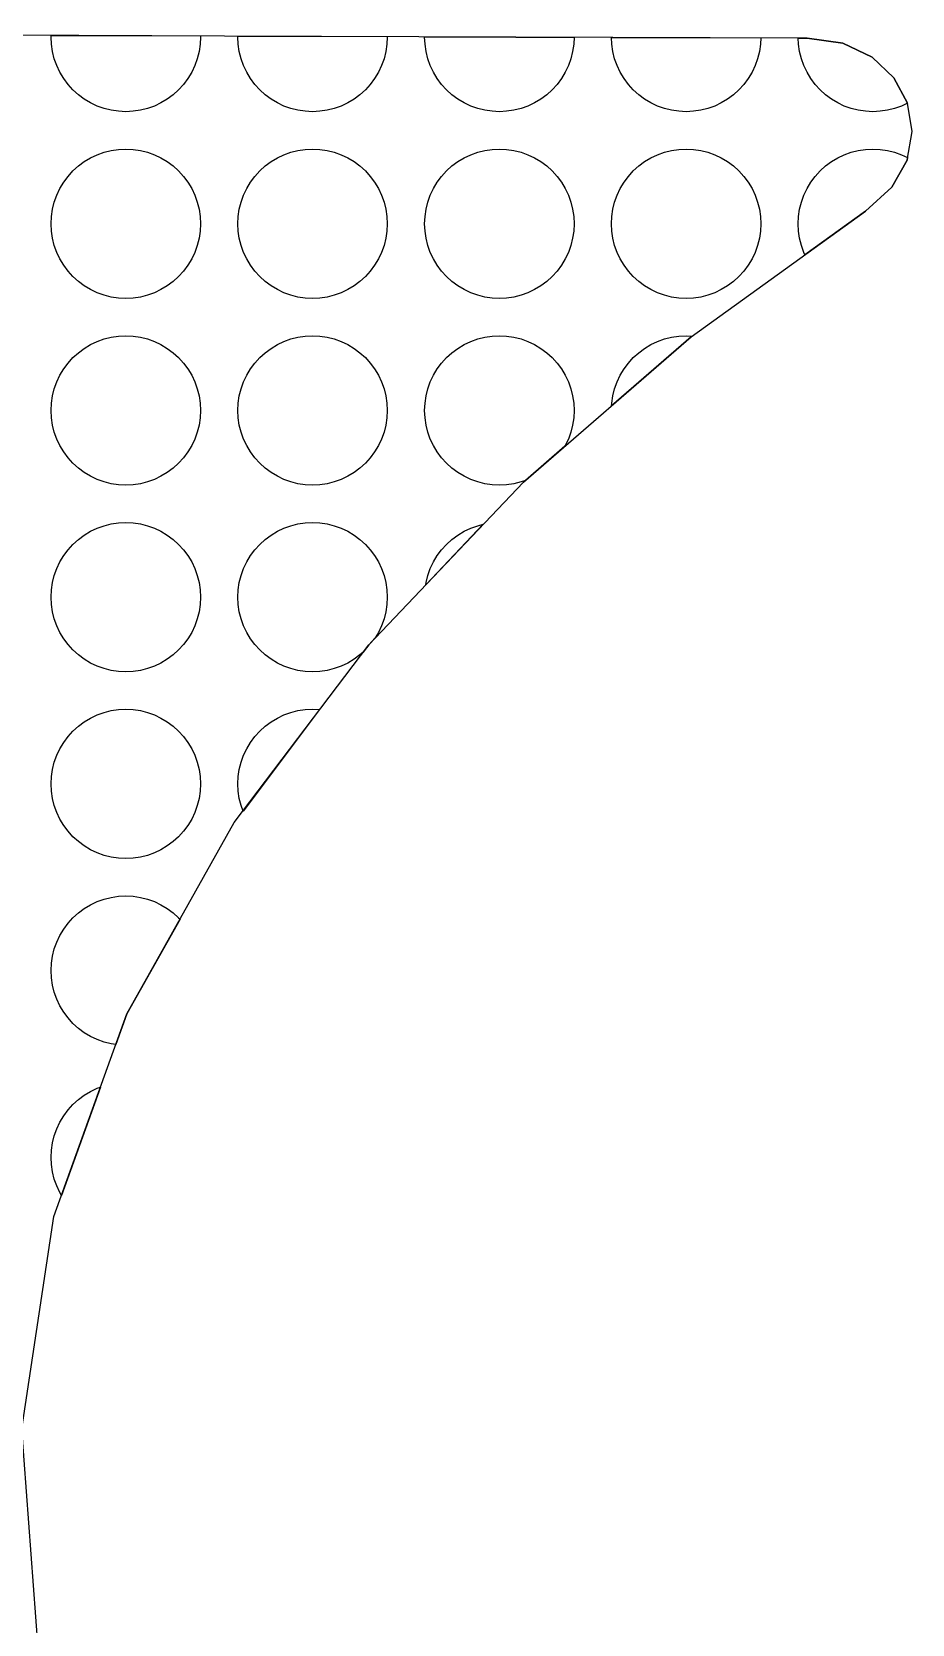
# Model space of a CAD drawing. Header units: millimetres. Extents: x 63 to 185, y -163 to -75.
# Drawn here: x 159.91 to 171.69, y -96.61 to -75.29 of the extents above; entities that cross this region are included whole.
import ezdxf

# ---------------------------------------------------------------- set-up
doc = ezdxf.new("R2010")
doc.units = ezdxf.units.MM
doc.layers.add('background', color=7, linetype='Continuous')
doc.layers.add('outline_2', color=3, linetype='Continuous')

msp = doc.modelspace()

# ---------------------------------------------------------------- linework, layer by layer
at = {"layer": 'background'}
for points in [[(162.165, -75.341), (162.166, -75.355), (162.161, -75.453), (162.147, -75.55), (162.123, -75.645), (162.09, -75.738), (162.048, -75.826), (161.997, -75.911), (161.939, -75.989), (161.873, -76.062), (161.8, -76.128), (161.722, -76.186), (161.637, -76.237), (161.549, -76.279), (161.456, -76.312), (161.361, -76.336), (161.264, -76.35), (161.166, -76.355), (161.068, -76.35), (160.971, -76.336), (160.876, -76.312), (160.783, -76.279), (160.695, -76.237), (160.61, -76.186), (160.532, -76.128), (160.459, -76.062), (160.393, -75.989), (160.335, -75.911), (160.284, -75.826), (160.242, -75.738), (160.209, -75.645), (160.185, -75.55), (160.171, -75.453), (160.166, -75.355), (160.167, -75.333)], [(164.666, -75.35), (164.666, -75.355), (164.661, -75.453), (164.647, -75.55), (164.623, -75.645), (164.59, -75.738), (164.548, -75.826), (164.497, -75.911), (164.439, -75.989), (164.373, -76.062), (164.3, -76.128), (164.222, -76.186), (164.137, -76.237), (164.049, -76.279), (163.956, -76.312), (163.861, -76.336), (163.764, -76.35), (163.666, -76.355), (163.568, -76.35), (163.471, -76.336), (163.376, -76.312), (163.283, -76.279), (163.195, -76.237), (163.11, -76.186), (163.032, -76.128), (162.959, -76.062), (162.893, -75.989), (162.835, -75.911), (162.784, -75.826), (162.742, -75.738), (162.709, -75.645), (162.685, -75.55), (162.671, -75.453), (162.666, -75.355), (162.667, -75.342)], [(166.387, -75.356), (167.166, -75.359), (167.161, -75.453), (167.147, -75.55), (167.123, -75.645), (167.09, -75.738), (167.048, -75.826), (166.997, -75.911), (166.939, -75.989), (166.873, -76.062), (166.8, -76.128), (166.722, -76.186), (166.637, -76.237), (166.549, -76.279), (166.456, -76.312), (166.361, -76.336), (166.264, -76.35), (166.166, -76.355), (166.068, -76.35), (165.971, -76.336), (165.876, -76.312), (165.783, -76.279), (165.695, -76.237), (165.61, -76.186), (165.532, -76.128), (165.459, -76.062), (165.393, -75.989), (165.335, -75.911), (165.284, -75.826), (165.242, -75.738), (165.209, -75.645), (165.185, -75.55), (165.171, -75.453), (165.166, -75.355), (165.166, -75.351)], [(169.665, -75.368), (169.661, -75.453), (169.647, -75.55), (169.623, -75.645), (169.59, -75.738), (169.548, -75.826), (169.497, -75.911), (169.439, -75.989), (169.373, -76.062), (169.3, -76.128), (169.222, -76.186), (169.137, -76.237), (169.049, -76.279), (168.956, -76.312), (168.861, -76.336), (168.764, -76.35), (168.666, -76.355), (168.568, -76.35), (168.471, -76.336), (168.376, -76.312), (168.283, -76.279), (168.195, -76.237), (168.11, -76.186), (168.032, -76.128), (167.959, -76.062), (167.893, -75.989), (167.835, -75.911), (167.784, -75.826), (167.742, -75.738), (167.709, -75.645), (167.685, -75.55), (167.671, -75.453), (167.666, -75.36)], [(170.286, -75.37), (170.764, -75.439), (171.154, -75.626), (171.445, -75.903), (171.627, -76.242), (171.549, -76.279), (171.456, -76.312), (171.361, -76.336), (171.264, -76.35), (171.166, -76.355), (171.068, -76.35), (170.971, -76.336), (170.876, -76.312), (170.783, -76.279), (170.695, -76.237), (170.61, -76.186), (170.532, -76.128), (170.459, -76.062), (170.393, -75.989), (170.335, -75.911), (170.284, -75.826), (170.242, -75.738), (170.209, -75.645), (170.185, -75.55), (170.171, -75.453), (170.167, -75.369)], [(162.166, -77.855), (162.161, -77.953), (162.147, -78.05), (162.123, -78.145), (162.09, -78.238), (162.048, -78.326), (161.997, -78.411), (161.939, -78.489), (161.873, -78.562), (161.8, -78.628), (161.722, -78.686), (161.637, -78.737), (161.549, -78.779), (161.456, -78.812), (161.361, -78.836), (161.264, -78.85), (161.166, -78.855), (161.068, -78.85), (160.971, -78.836), (160.876, -78.812), (160.783, -78.779), (160.695, -78.737), (160.61, -78.686), (160.532, -78.628), (160.459, -78.562), (160.393, -78.489), (160.335, -78.411), (160.284, -78.326), (160.242, -78.238), (160.209, -78.145), (160.185, -78.05), (160.171, -77.953), (160.166, -77.855), (160.171, -77.757), (160.185, -77.66), (160.209, -77.565), (160.242, -77.472), (160.284, -77.384), (160.335, -77.299), (160.393, -77.221), (160.459, -77.148), (160.532, -77.082), (160.61, -77.024), (160.695, -76.973), (160.783, -76.931), (160.876, -76.898), (160.971, -76.874), (161.068, -76.86), (161.166, -76.855), (161.264, -76.86), (161.361, -76.874), (161.456, -76.898), (161.549, -76.931), (161.637, -76.973), (161.722, -77.024), (161.8, -77.082), (161.873, -77.148), (161.939, -77.221), (161.997, -77.299), (162.048, -77.384), (162.09, -77.472), (162.123, -77.565), (162.147, -77.66), (162.161, -77.757)], [(164.666, -77.855), (164.661, -77.953), (164.647, -78.05), (164.623, -78.145), (164.59, -78.238), (164.548, -78.326), (164.497, -78.411), (164.439, -78.489), (164.373, -78.562), (164.3, -78.628), (164.222, -78.686), (164.137, -78.737), (164.049, -78.779), (163.956, -78.812), (163.861, -78.836), (163.764, -78.85), (163.666, -78.855), (163.568, -78.85), (163.471, -78.836), (163.376, -78.812), (163.283, -78.779), (163.195, -78.737), (163.11, -78.686), (163.032, -78.628), (162.959, -78.562), (162.893, -78.489), (162.835, -78.411), (162.784, -78.326), (162.742, -78.238), (162.709, -78.145), (162.685, -78.05), (162.671, -77.953), (162.666, -77.855), (162.671, -77.757), (162.685, -77.66), (162.709, -77.565), (162.742, -77.472), (162.784, -77.384), (162.835, -77.299), (162.893, -77.221), (162.959, -77.148), (163.032, -77.082), (163.11, -77.024), (163.195, -76.973), (163.283, -76.931), (163.376, -76.898), (163.471, -76.874), (163.568, -76.86), (163.666, -76.855), (163.764, -76.86), (163.861, -76.874), (163.956, -76.898), (164.049, -76.931), (164.137, -76.973), (164.222, -77.024), (164.3, -77.082), (164.373, -77.148), (164.439, -77.221), (164.497, -77.299), (164.548, -77.384), (164.59, -77.472), (164.623, -77.565), (164.647, -77.66), (164.661, -77.757)], [(167.166, -77.855), (167.161, -77.953), (167.147, -78.05), (167.123, -78.145), (167.09, -78.238), (167.048, -78.326), (166.997, -78.411), (166.939, -78.489), (166.873, -78.562), (166.8, -78.628), (166.722, -78.686), (166.637, -78.737), (166.549, -78.779), (166.456, -78.812), (166.361, -78.836), (166.264, -78.85), (166.166, -78.855), (166.068, -78.85), (165.971, -78.836), (165.876, -78.812), (165.783, -78.779), (165.695, -78.737), (165.61, -78.686), (165.532, -78.628), (165.459, -78.562), (165.393, -78.489), (165.335, -78.411), (165.284, -78.326), (165.242, -78.238), (165.209, -78.145), (165.185, -78.05), (165.171, -77.953), (165.166, -77.855), (165.171, -77.757), (165.185, -77.66), (165.209, -77.565), (165.242, -77.472), (165.284, -77.384), (165.335, -77.299), (165.393, -77.221), (165.459, -77.148), (165.532, -77.082), (165.61, -77.024), (165.695, -76.973), (165.783, -76.931), (165.876, -76.898), (165.971, -76.874), (166.068, -76.86), (166.166, -76.855), (166.264, -76.86), (166.361, -76.874), (166.456, -76.898), (166.549, -76.931), (166.637, -76.973), (166.722, -77.024), (166.8, -77.082), (166.873, -77.148), (166.939, -77.221), (166.997, -77.299), (167.048, -77.384), (167.09, -77.472), (167.123, -77.565), (167.147, -77.66), (167.161, -77.757)], [(169.666, -77.855), (169.661, -77.953), (169.647, -78.05), (169.623, -78.145), (169.59, -78.238), (169.548, -78.326), (169.497, -78.411), (169.439, -78.489), (169.373, -78.562), (169.3, -78.628), (169.222, -78.686), (169.137, -78.737), (169.049, -78.779), (168.956, -78.812), (168.861, -78.836), (168.764, -78.85), (168.666, -78.855), (168.568, -78.85), (168.471, -78.836), (168.376, -78.812), (168.283, -78.779), (168.195, -78.737), (168.11, -78.686), (168.032, -78.628), (167.959, -78.562), (167.893, -78.489), (167.835, -78.411), (167.784, -78.326), (167.742, -78.238), (167.709, -78.145), (167.685, -78.05), (167.671, -77.953), (167.666, -77.855), (167.671, -77.757), (167.685, -77.66), (167.709, -77.565), (167.742, -77.472), (167.784, -77.384), (167.835, -77.299), (167.893, -77.221), (167.959, -77.148), (168.032, -77.082), (168.11, -77.024), (168.195, -76.973), (168.283, -76.931), (168.376, -76.898), (168.471, -76.874), (168.568, -76.86), (168.666, -76.855), (168.764, -76.86), (168.861, -76.874), (168.956, -76.898), (169.049, -76.931), (169.137, -76.973), (169.222, -77.024), (169.3, -77.082), (169.373, -77.148), (169.439, -77.221), (169.497, -77.299), (169.548, -77.384), (169.59, -77.472), (169.623, -77.565), (169.647, -77.66), (169.661, -77.757)], [(171.626, -77.002), (171.421, -77.367), (171.066, -77.685), (170.257, -78.27), (170.242, -78.238), (170.209, -78.145), (170.185, -78.05), (170.171, -77.953), (170.166, -77.855), (170.171, -77.757), (170.185, -77.66), (170.209, -77.565), (170.242, -77.472), (170.284, -77.384), (170.335, -77.299), (170.393, -77.221), (170.459, -77.148), (170.532, -77.082), (170.61, -77.024), (170.695, -76.973), (170.783, -76.931), (170.876, -76.898), (170.971, -76.874), (171.068, -76.86), (171.166, -76.855), (171.264, -76.86), (171.361, -76.874), (171.456, -76.898), (171.549, -76.931), (171.631, -76.97)], [(162.166, -80.355), (162.161, -80.453), (162.147, -80.55), (162.123, -80.645), (162.09, -80.738), (162.048, -80.826), (161.997, -80.911), (161.939, -80.989), (161.873, -81.062), (161.8, -81.128), (161.722, -81.186), (161.637, -81.237), (161.549, -81.279), (161.456, -81.312), (161.361, -81.336), (161.264, -81.35), (161.166, -81.355), (161.068, -81.35), (160.971, -81.336), (160.876, -81.312), (160.783, -81.279), (160.695, -81.237), (160.61, -81.186), (160.532, -81.128), (160.459, -81.062), (160.393, -80.989), (160.335, -80.911), (160.284, -80.826), (160.242, -80.738), (160.209, -80.645), (160.185, -80.55), (160.171, -80.453), (160.166, -80.355), (160.171, -80.257), (160.185, -80.16), (160.209, -80.065), (160.242, -79.972), (160.284, -79.884), (160.335, -79.799), (160.393, -79.721), (160.459, -79.648), (160.532, -79.582), (160.61, -79.524), (160.695, -79.473), (160.783, -79.431), (160.876, -79.398), (160.971, -79.374), (161.068, -79.36), (161.166, -79.355), (161.264, -79.36), (161.361, -79.374), (161.456, -79.398), (161.549, -79.431), (161.637, -79.473), (161.722, -79.524), (161.8, -79.582), (161.873, -79.648), (161.939, -79.721), (161.997, -79.799), (162.048, -79.884), (162.09, -79.972), (162.123, -80.065), (162.147, -80.16), (162.161, -80.257)], [(164.666, -80.355), (164.661, -80.453), (164.647, -80.55), (164.623, -80.645), (164.59, -80.738), (164.548, -80.826), (164.497, -80.911), (164.439, -80.989), (164.373, -81.062), (164.3, -81.128), (164.222, -81.186), (164.137, -81.237), (164.049, -81.279), (163.956, -81.312), (163.861, -81.336), (163.764, -81.35), (163.666, -81.355), (163.568, -81.35), (163.471, -81.336), (163.376, -81.312), (163.283, -81.279), (163.195, -81.237), (163.11, -81.186), (163.032, -81.128), (162.959, -81.062), (162.893, -80.989), (162.835, -80.911), (162.784, -80.826), (162.742, -80.738), (162.709, -80.645), (162.685, -80.55), (162.671, -80.453), (162.666, -80.355), (162.671, -80.257), (162.685, -80.16), (162.709, -80.065), (162.742, -79.972), (162.784, -79.884), (162.835, -79.799), (162.893, -79.721), (162.959, -79.648), (163.032, -79.582), (163.11, -79.524), (163.195, -79.473), (163.283, -79.431), (163.376, -79.398), (163.471, -79.374), (163.568, -79.36), (163.666, -79.355), (163.764, -79.36), (163.861, -79.374), (163.956, -79.398), (164.049, -79.431), (164.137, -79.473), (164.222, -79.524), (164.3, -79.582), (164.373, -79.648), (164.439, -79.721), (164.497, -79.799), (164.548, -79.884), (164.59, -79.972), (164.623, -80.065), (164.647, -80.16), (164.661, -80.257)], [(166.515, -81.291), (166.456, -81.312), (166.361, -81.336), (166.264, -81.35), (166.166, -81.355), (166.068, -81.35), (165.971, -81.336), (165.876, -81.312), (165.783, -81.279), (165.695, -81.237), (165.61, -81.186), (165.532, -81.128), (165.459, -81.062), (165.393, -80.989), (165.335, -80.911), (165.284, -80.826), (165.242, -80.738), (165.209, -80.645), (165.185, -80.55), (165.171, -80.453), (165.166, -80.355), (165.171, -80.257), (165.185, -80.16), (165.209, -80.065), (165.242, -79.972), (165.284, -79.884), (165.335, -79.799), (165.393, -79.721), (165.459, -79.648), (165.532, -79.582), (165.61, -79.524), (165.695, -79.473), (165.783, -79.431), (165.876, -79.398), (165.971, -79.374), (166.068, -79.36), (166.166, -79.355), (166.264, -79.36), (166.361, -79.374), (166.456, -79.398), (166.549, -79.431), (166.637, -79.473), (166.722, -79.524), (166.8, -79.582), (166.873, -79.648), (166.939, -79.721), (166.997, -79.799), (167.048, -79.884), (167.09, -79.972), (167.123, -80.065), (167.147, -80.16), (167.161, -80.257), (167.166, -80.355), (167.161, -80.453), (167.147, -80.55), (167.123, -80.645), (167.09, -80.738), (167.048, -80.826), (167.044, -80.834)], [(168.735, -79.37), (167.669, -80.293), (167.671, -80.257), (167.685, -80.16), (167.709, -80.065), (167.742, -79.972), (167.784, -79.884), (167.835, -79.799), (167.893, -79.721), (167.959, -79.648), (168.032, -79.582), (168.11, -79.524), (168.195, -79.473), (168.283, -79.431), (168.376, -79.398), (168.471, -79.374), (168.568, -79.36), (168.666, -79.355), (168.751, -79.359)], [(162.166, -82.855), (162.161, -82.953), (162.147, -83.05), (162.123, -83.145), (162.09, -83.238), (162.048, -83.326), (161.997, -83.411), (161.939, -83.489), (161.873, -83.562), (161.8, -83.628), (161.722, -83.686), (161.637, -83.737), (161.549, -83.779), (161.456, -83.812), (161.361, -83.836), (161.264, -83.85), (161.166, -83.855), (161.068, -83.85), (160.971, -83.836), (160.876, -83.812), (160.783, -83.779), (160.695, -83.737), (160.61, -83.686), (160.532, -83.628), (160.459, -83.562), (160.393, -83.489), (160.335, -83.411), (160.284, -83.326), (160.242, -83.238), (160.209, -83.145), (160.185, -83.05), (160.171, -82.953), (160.166, -82.855), (160.171, -82.757), (160.185, -82.66), (160.209, -82.565), (160.242, -82.472), (160.284, -82.384), (160.335, -82.299), (160.393, -82.221), (160.459, -82.148), (160.532, -82.082), (160.61, -82.024), (160.695, -81.973), (160.783, -81.931), (160.876, -81.898), (160.971, -81.874), (161.068, -81.86), (161.166, -81.855), (161.264, -81.86), (161.361, -81.874), (161.456, -81.898), (161.549, -81.931), (161.637, -81.973), (161.722, -82.024), (161.8, -82.082), (161.873, -82.148), (161.939, -82.221), (161.997, -82.299), (162.048, -82.384), (162.09, -82.472), (162.123, -82.565), (162.147, -82.66), (162.161, -82.757)], [(164.417, -83.491), (164.342, -83.59), (164.3, -83.628), (164.222, -83.686), (164.137, -83.737), (164.049, -83.779), (163.956, -83.812), (163.861, -83.836), (163.764, -83.85), (163.666, -83.855), (163.568, -83.85), (163.471, -83.836), (163.376, -83.812), (163.283, -83.779), (163.195, -83.737), (163.11, -83.686), (163.032, -83.628), (162.959, -83.562), (162.893, -83.489), (162.835, -83.411), (162.784, -83.326), (162.742, -83.238), (162.709, -83.145), (162.685, -83.05), (162.671, -82.953), (162.666, -82.855), (162.671, -82.757), (162.685, -82.66), (162.709, -82.565), (162.742, -82.472), (162.784, -82.384), (162.835, -82.299), (162.893, -82.221), (162.959, -82.148), (163.032, -82.082), (163.11, -82.024), (163.195, -81.973), (163.283, -81.931), (163.376, -81.898), (163.471, -81.874), (163.568, -81.86), (163.666, -81.855), (163.764, -81.86), (163.861, -81.874), (163.956, -81.898), (164.049, -81.931), (164.137, -81.973), (164.222, -82.024), (164.3, -82.082), (164.373, -82.148), (164.439, -82.221), (164.497, -82.299), (164.548, -82.384), (164.59, -82.472), (164.623, -82.565), (164.647, -82.66), (164.661, -82.757), (164.666, -82.855), (164.661, -82.953), (164.647, -83.05), (164.623, -83.145), (164.59, -83.238), (164.548, -83.326), (164.504, -83.4)], [(165.181, -82.688), (165.185, -82.66), (165.209, -82.565), (165.242, -82.472), (165.284, -82.384), (165.335, -82.299), (165.393, -82.221), (165.459, -82.148), (165.532, -82.082), (165.61, -82.024), (165.695, -81.973), (165.783, -81.931), (165.876, -81.898), (165.95, -81.879)], [(162.166, -85.355), (162.161, -85.453), (162.147, -85.55), (162.123, -85.645), (162.09, -85.738), (162.048, -85.826), (161.997, -85.911), (161.939, -85.989), (161.873, -86.062), (161.8, -86.128), (161.722, -86.186), (161.637, -86.237), (161.549, -86.279), (161.456, -86.312), (161.361, -86.336), (161.264, -86.35), (161.166, -86.355), (161.068, -86.35), (160.971, -86.336), (160.876, -86.312), (160.783, -86.279), (160.695, -86.237), (160.61, -86.186), (160.532, -86.128), (160.459, -86.062), (160.393, -85.989), (160.335, -85.911), (160.284, -85.826), (160.242, -85.738), (160.209, -85.645), (160.185, -85.55), (160.171, -85.453), (160.166, -85.355), (160.171, -85.257), (160.185, -85.16), (160.209, -85.065), (160.242, -84.972), (160.284, -84.884), (160.335, -84.799), (160.393, -84.721), (160.459, -84.648), (160.532, -84.582), (160.61, -84.524), (160.695, -84.473), (160.783, -84.431), (160.876, -84.398), (160.971, -84.374), (161.068, -84.36), (161.166, -84.355), (161.264, -84.36), (161.361, -84.374), (161.456, -84.398), (161.549, -84.431), (161.637, -84.473), (161.722, -84.524), (161.8, -84.582), (161.873, -84.648), (161.939, -84.721), (161.997, -84.799), (162.048, -84.884), (162.09, -84.972), (162.123, -85.065), (162.147, -85.16), (162.161, -85.257)], [(162.735, -85.718), (162.709, -85.645), (162.685, -85.55), (162.671, -85.453), (162.666, -85.355), (162.671, -85.257), (162.685, -85.16), (162.709, -85.065), (162.742, -84.972), (162.784, -84.884), (162.835, -84.799), (162.893, -84.721), (162.959, -84.648), (163.032, -84.582), (163.11, -84.524), (163.195, -84.473), (163.283, -84.431), (163.376, -84.398), (163.471, -84.374), (163.568, -84.36), (163.666, -84.355), (163.761, -84.36)], [(161.182, -88.434), (161.034, -88.845), (160.971, -88.836), (160.876, -88.812), (160.783, -88.779), (160.695, -88.737), (160.61, -88.686), (160.532, -88.628), (160.459, -88.562), (160.393, -88.489), (160.335, -88.411), (160.284, -88.326), (160.242, -88.238), (160.209, -88.145), (160.185, -88.05), (160.171, -87.953), (160.166, -87.855), (160.171, -87.757), (160.185, -87.66), (160.209, -87.565), (160.242, -87.472), (160.284, -87.384), (160.335, -87.299), (160.393, -87.221), (160.459, -87.148), (160.532, -87.082), (160.61, -87.024), (160.695, -86.973), (160.783, -86.931), (160.876, -86.898), (160.971, -86.874), (161.068, -86.86), (161.166, -86.855), (161.264, -86.86), (161.361, -86.874), (161.456, -86.898), (161.549, -86.931), (161.637, -86.973), (161.722, -87.024), (161.8, -87.082), (161.873, -87.148), (161.892, -87.168)], [(160.306, -90.864), (160.284, -90.826), (160.242, -90.738), (160.209, -90.645), (160.185, -90.55), (160.171, -90.453), (160.166, -90.355), (160.171, -90.257), (160.185, -90.16), (160.209, -90.065), (160.242, -89.972), (160.284, -89.884), (160.335, -89.799), (160.393, -89.721), (160.459, -89.648), (160.532, -89.582), (160.61, -89.524), (160.695, -89.473), (160.783, -89.431), (160.829, -89.415)]]:
    msp.add_lwpolyline(points, close=True, dxfattribs=at)
at = {"layer": 'outline_2'}
msp.add_lwpolyline([(159.993, -96.928), (159.776, -93.988), (160.204, -91.148), (161.182, -88.434), (162.618, -85.873), (164.417, -83.491), (166.488, -81.315), (168.735, -79.37), (171.066, -77.685), (171.421, -77.367), (171.626, -77.002), (171.691, -76.619), (171.628, -76.243), (171.445, -75.903), (171.154, -75.626), (170.764, -75.439), (170.286, -75.37), (166.387, -75.356), (162.488, -75.342), (158.59, -75.328), (154.691, -75.314), (150.792, -75.3), (146.894, -75.286)], dxfattribs=at)

doc.saveas('drawing.dxf')
